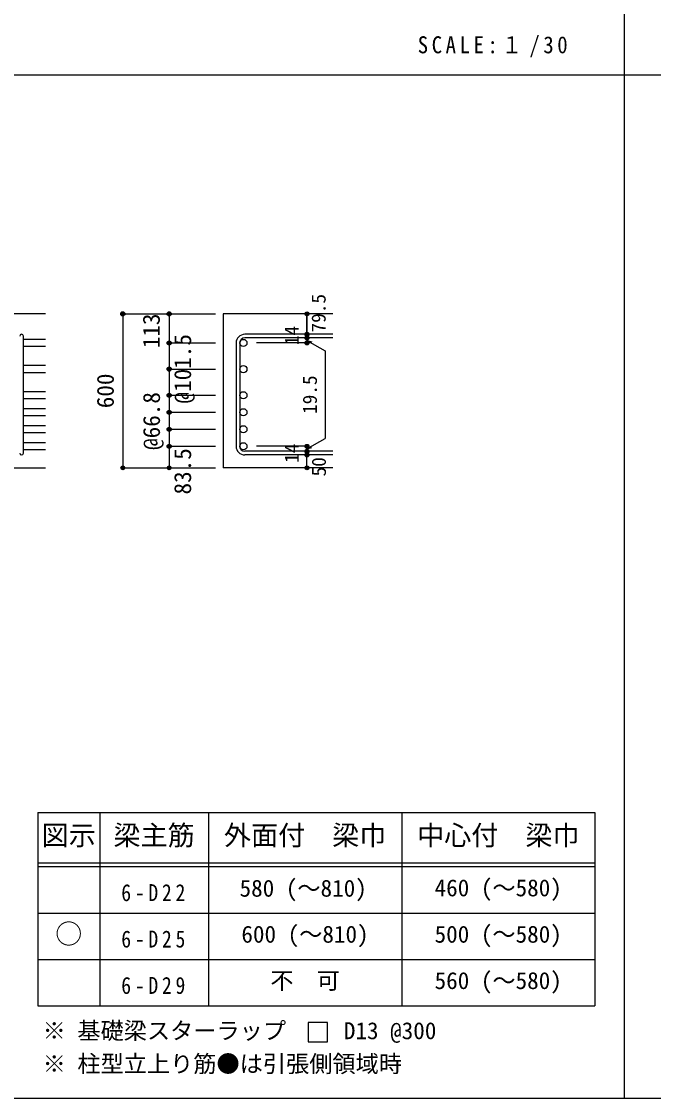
# Model space of a CAD drawing. Units: millimetres at full size, sheet at 1:30, with parts at other scales. Extents: x -5973 to 5954, y -4195 to 4201.
# Drawn here: x -3464 to -1011, y -4195 to -15 of the extents above; entities that cross this region are included whole.
import ezdxf
from ezdxf.enums import TextEntityAlignment as Align

# ---------------------------------------------------------------- set-up
doc = ezdxf.new("R2010")
doc.units = ezdxf.units.MM
doc.header["$LTSCALE"] = 30
doc.header["$PDMODE"] = 32
doc.header["$PDSIZE"] = 15
for name, color, linetype in [('0-1', 2, 'Continuous'), ('0-5', 7, 'Continuous'), ('0-6', 7, 'Continuous'), ('0-D', 4, 'Continuous'), ('6-7_文字', 7, 'Continuous'), ('6-E_枠', 7, 'Continuous'), ('F-0_枠', 6, 'Continuous')]:
    doc.layers.add(name, color=color, linetype=linetype)
doc.styles.add('ＭＳ ゴシック', font='')
doc.styles.get('ＭＳ ゴシック').set_extended_font_data('MS Gothic')

msp = doc.modelspace()

# ---------------------------------------------------------------- linework, layer by layer
at = {"layer": '0-1'}
for p, q in [((-3370.8, -1149.89), (-4820.8, -1149.89)), ((-2255.8, -1149.89), (-2680.8, -1149.89)), ((-2680.8, -1149.89), (-2680.8, -1747.39)), ((-3770.8, -1747.39), (-3370.8, -1747.39)), ((-2255.8, -1747.39), (-2680.8, -1747.39))]:
    msp.add_line(p, q, dxfattribs=at)
at = {"layer": '0-5'}
for p, q in [((-3370.8, -1248.82), (-3456.8, -1248.82)), ((-3370.8, -1276.82), (-3456.8, -1276.82)), ((-3370.8, -1350.36), (-3456.8, -1350.36)), ((-3370.8, -1378.36), (-3456.8, -1378.36)), ((-3370.8, -1451.89), (-3456.8, -1451.89)), ((-3370.8, -1479.89), (-3456.8, -1479.89)), ((-3370.8, -1517.89), (-3456.8, -1517.89)), ((-3370.8, -1545.89), (-3456.8, -1545.89)), ((-3370.8, -1583.89), (-3456.8, -1583.89)), ((-3370.8, -1611.89), (-3456.8, -1611.89)), ((-3370.8, -1649.89), (-3456.8, -1649.89)), ((-3370.8, -1677.89), (-3456.8, -1677.89))]:
    msp.add_line(p, q, dxfattribs=at)
at = {"layer": '0-5', "color": 3}
for centre in [(-2602.8, -1262.82), (-2602.8, -1364.36), (-2602.8, -1465.89), (-2602.8, -1531.89), (-2602.8, -1597.89), (-2602.8, -1663.89)]:
    msp.add_circle(centre, 14, dxfattribs=at)
at = {"layer": '0-6'}
for p, q in [((-3456.8, -1690.39), (-3456.8, -1236.32)), ((-2255.8, -1229.32), (-2597.3, -1229.32)), ((-2255.8, -1243.32), (-2597.3, -1243.32)), ((-2630.8, -1262.82), (-2630.8, -1663.89)), ((-2616.8, -1262.82), (-2616.8, -1663.89)), ((-2255.8, -1683.39), (-2597.3, -1683.39)), ((-2255.8, -1697.39), (-2597.3, -1697.39))]:
    msp.add_line(p, q, dxfattribs=at)
for centre, radius, start, end in [((-3463.8, -1236.32), 7, 0, 180), ((-2597.3, -1262.82), 33.5, 90, 180), ((-2597.3, -1262.82), 19.5, 90, 180), ((-2597.3, -1663.89), 33.5, 180, 270), ((-2597.3, -1663.89), 19.5, 180, 270), ((-3463.8, -1690.39), 7, 180, 0)]:
    msp.add_arc(centre, radius, start, end, dxfattribs=at)
at = {"layer": '0-D'}
for p, q in [((-3070.8, -1149.89), (-2890.8, -1149.89)), ((-3070.8, -1149.89), (-2890.8, -1149.89)), ((-3070.8, -1149.89), (-3070.8, -1747.39)), ((-3070.8, -1149.89), (-3070.8, -1747.39)), ((-2890.8, -1149.89), (-2710.8, -1149.89)), ((-2890.8, -1149.89), (-2710.8, -1149.89)), ((-2355.8, -1243.32), (-2355.8, -1229.32)), ((-2355.8, -1243.32), (-2355.8, -1262.82)), ((-2355.8, -1253.07), (-2336.48, -1258.25)), ((-2355.8, -1253.07), (-2285.74, -1293.52)), ((-2890.8, -1262.82), (-2710.8, -1262.82)), ((-2890.8, -1262.82), (-2710.8, -1262.82)), ((-2355.8, -1262.82), (-2551.89, -1262.82)), ((-2285.74, -1293.52), (-2285.74, -1633.2)), ((-2890.8, -1364.36), (-2710.8, -1364.36)), ((-2890.8, -1388.2), (-2890.8, -1747.39)), ((-2890.8, -1465.89), (-2710.8, -1465.89)), ((-2890.8, -1531.89), (-2710.8, -1531.89)), ((-2890.8, -1597.89), (-2710.8, -1597.89)), ((-2890.8, -1663.89), (-2710.8, -1663.89)), ((-2355.8, -1663.89), (-2551.89, -1663.89)), ((-2355.8, -1673.64), (-2285.74, -1633.2)), ((-2355.8, -1683.39), (-2355.8, -1663.89)), ((-2355.8, -1673.64), (-2336.48, -1668.47)), ((-2355.8, -1697.39), (-2355.8, -1683.39)), ((-2355.8, -1747.39), (-2355.8, -1697.39)), ((-3070.8, -1747.39), (-2890.8, -1747.39)), ((-2890.8, -1747.39), (-2710.8, -1747.39))]:
    msp.add_line(p, q, dxfattribs=at)
for points in [[(-2890.8, -1149.89), (-2890.8, -1262.82), (-2890.8, -1388.2)], [(-2355.8, -1149.89), (-2355.8, -1229.32), (-2355.8, -1149.89)]]:
    msp.add_lwpolyline(points, dxfattribs=at)
for centre, radius in [((-3070.8, -1149.89), 8), ((-3070.8, -1149.89), 7.2), ((-3070.8, -1149.89), 6.4), ((-3070.8, -1149.89), 5.6), ((-3070.8, -1149.89), 4.8), ((-3070.8, -1149.89), 4), ((-3070.8, -1149.89), 3.2), ((-3070.8, -1149.89), 2.4), ((-3070.8, -1149.89), 1.6), ((-3070.8, -1149.89), 0.8), ((-2890.8, -1149.89), 8), ((-2890.8, -1149.89), 7.2), ((-2890.8, -1149.89), 6.4), ((-2890.8, -1149.89), 5.6), ((-2890.8, -1149.89), 4.8), ((-2890.8, -1149.89), 4), ((-2890.8, -1149.89), 3.2), ((-2890.8, -1149.89), 2.4), ((-2890.8, -1149.89), 1.6), ((-2890.8, -1149.89), 0.8), ((-2355.8, -1149.89), 4), ((-2355.8, -1149.89), 3.6), ((-2355.8, -1149.89), 3.2), ((-2355.8, -1149.89), 2.8), ((-2355.8, -1149.89), 2.4), ((-2355.8, -1149.89), 2), ((-2355.8, -1149.89), 1.6), ((-2355.8, -1149.89), 1.2), ((-2355.8, -1149.89), 0.8), ((-2355.8, -1149.89), 0.4), ((-2355.8, -1229.32), 4), ((-2355.8, -1243.32), 4), ((-2355.8, -1229.32), 3.6), ((-2355.8, -1243.32), 3.6), ((-2355.8, -1229.32), 3.2), ((-2355.8, -1243.32), 3.2), ((-2355.8, -1229.32), 2.8), ((-2355.8, -1243.32), 2.8), ((-2355.8, -1229.32), 2.4), ((-2355.8, -1243.32), 2.4), ((-2355.8, -1229.32), 2), ((-2355.8, -1243.32), 2), ((-2355.8, -1229.32), 1.6), ((-2355.8, -1243.32), 1.6), ((-2355.8, -1229.32), 1.2), ((-2355.8, -1243.32), 1.2), ((-2355.8, -1229.32), 0.8), ((-2355.8, -1243.32), 0.8), ((-2355.8, -1229.32), 0.4), ((-2355.8, -1243.32), 0.4), ((-2890.8, -1262.82), 8), ((-2890.8, -1262.82), 7.2), ((-2890.8, -1262.82), 6.4), ((-2890.8, -1262.82), 5.6), ((-2890.8, -1262.82), 4.8), ((-2890.8, -1262.82), 4), ((-2890.8, -1262.82), 3.2), ((-2890.8, -1262.82), 2.4), ((-2890.8, -1262.82), 1.6), ((-2890.8, -1262.82), 0.8), ((-2355.8, -1262.82), 4), ((-2355.8, -1262.82), 3.6), ((-2355.8, -1262.82), 3.2), ((-2355.8, -1262.82), 2.8), ((-2355.8, -1262.82), 2.4), ((-2355.8, -1262.82), 2), ((-2355.8, -1262.82), 1.6), ((-2355.8, -1262.82), 1.2), ((-2355.8, -1262.82), 0.8), ((-2355.8, -1262.82), 0.4), ((-2890.8, -1364.36), 8), ((-2890.8, -1364.36), 7.2), ((-2890.8, -1364.36), 6.4), ((-2890.8, -1364.36), 5.6), ((-2890.8, -1364.36), 4.8), ((-2890.8, -1364.36), 4), ((-2890.8, -1364.36), 3.2), ((-2890.8, -1364.36), 2.4), ((-2890.8, -1364.36), 1.6), ((-2890.8, -1364.36), 0.8), ((-2890.8, -1465.89), 8), ((-2890.8, -1465.89), 7.2), ((-2890.8, -1465.89), 6.4), ((-2890.8, -1465.89), 5.6), ((-2890.8, -1465.89), 4.8), ((-2890.8, -1465.89), 4), ((-2890.8, -1465.89), 3.2), ((-2890.8, -1465.89), 2.4), ((-2890.8, -1465.89), 1.6), ((-2890.8, -1465.89), 0.8), ((-2890.8, -1531.89), 8), ((-2890.8, -1531.89), 7.2), ((-2890.8, -1531.89), 6.4), ((-2890.8, -1531.89), 5.6), ((-2890.8, -1531.89), 4.8), ((-2890.8, -1531.89), 4), ((-2890.8, -1531.89), 3.2), ((-2890.8, -1531.89), 2.4), ((-2890.8, -1531.89), 1.6), ((-2890.8, -1531.89), 0.8), ((-2890.8, -1597.89), 8), ((-2890.8, -1597.89), 7.2), ((-2890.8, -1597.89), 6.4), ((-2890.8, -1597.89), 5.6), ((-2890.8, -1597.89), 4.8), ((-2890.8, -1597.89), 4), ((-2890.8, -1597.89), 3.2), ((-2890.8, -1597.89), 2.4), ((-2890.8, -1597.89), 1.6), ((-2890.8, -1597.89), 0.8), ((-2890.8, -1663.89), 8), ((-2890.8, -1663.89), 7.2), ((-2890.8, -1663.89), 6.4), ((-2890.8, -1663.89), 5.6), ((-2890.8, -1663.89), 4.8), ((-2890.8, -1663.89), 4), ((-2890.8, -1663.89), 3.2), ((-2890.8, -1663.89), 2.4), ((-2890.8, -1663.89), 1.6), ((-2890.8, -1663.89), 0.8), ((-2355.8, -1663.89), 4), ((-2355.8, -1663.89), 3.6), ((-2355.8, -1663.89), 3.2), ((-2355.8, -1663.89), 2.8), ((-2355.8, -1663.89), 2.4), ((-2355.8, -1663.89), 2), ((-2355.8, -1663.89), 1.6), ((-2355.8, -1663.89), 1.2), ((-2355.8, -1663.89), 0.8), ((-2355.8, -1663.89), 0.4), ((-2355.8, -1683.39), 4), ((-2355.8, -1697.39), 4), ((-2355.8, -1683.39), 3.6), ((-2355.8, -1697.39), 3.6), ((-2355.8, -1683.39), 3.2), ((-2355.8, -1697.39), 3.2), ((-2355.8, -1683.39), 2.8), ((-2355.8, -1697.39), 2.8), ((-2355.8, -1683.39), 2.4), ((-2355.8, -1697.39), 2.4), ((-2355.8, -1683.39), 2), ((-2355.8, -1697.39), 2), ((-2355.8, -1683.39), 1.6), ((-2355.8, -1697.39), 1.6), ((-2355.8, -1683.39), 1.2), ((-2355.8, -1697.39), 1.2), ((-2355.8, -1683.39), 0.8), ((-2355.8, -1697.39), 0.8), ((-2355.8, -1683.39), 0.4), ((-2355.8, -1697.39), 0.4), ((-3070.8, -1747.39), 7.2), ((-3070.8, -1747.39), 6.4), ((-3070.8, -1747.39), 5.6), ((-3070.8, -1747.39), 4.8), ((-3070.8, -1747.39), 4), ((-3070.8, -1747.39), 3.2), ((-3070.8, -1747.39), 2.4), ((-3070.8, -1747.39), 1.6), ((-3070.8, -1747.39), 0.8), ((-2890.8, -1747.39), 7.2), ((-2890.8, -1747.39), 6.4), ((-2890.8, -1747.39), 5.6), ((-2890.8, -1747.39), 4.8), ((-2890.8, -1747.39), 4), ((-2890.8, -1747.39), 3.2), ((-2890.8, -1747.39), 2.4), ((-2890.8, -1747.39), 1.6), ((-2890.8, -1747.39), 0.8), ((-2355.8, -1747.39), 4), ((-2355.8, -1747.39), 3.6), ((-2355.8, -1747.39), 3.2), ((-2355.8, -1747.39), 2.8), ((-2355.8, -1747.39), 2.4), ((-2355.8, -1747.39), 2), ((-2355.8, -1747.39), 1.6), ((-2355.8, -1747.39), 1.2), ((-2355.8, -1747.39), 0.8), ((-2355.8, -1747.39), 0.4)]:
    msp.add_circle(centre, radius, dxfattribs=at)
at = {"layer": '0-D', "color": 7}
for p in [(-3070.8, -1149.89), (-2890.8, -1149.89), (-2355.8, -1149.89), (-2355.8, -1229.32), (-2355.8, -1243.32), (-2890.8, -1262.82), (-2355.8, -1262.82), (-2890.8, -1364.36), (-2890.8, -1465.89), (-2890.8, -1531.89), (-2890.8, -1597.89), (-2890.8, -1663.89), (-2355.8, -1663.89), (-2355.8, -1663.89), (-2355.8, -1683.39), (-2355.8, -1697.39), (-3070.8, -1747.39), (-2890.8, -1747.39), (-2355.8, -1747.39)]:
    msp.add_point(p, dxfattribs=at)
at = {"layer": '6-7_文字'}
msp.add_lwpolyline([(-2350.74, -3975.04), (-2275.74, -3975.04), (-2275.74, -3900.04), (-2350.74, -3900.04)], close=True, dxfattribs=at)
at = {"layer": '6-E_枠', "color": 3}
for p, q in [((-3400.52, -3085.43), (-3400.52, -3835.43)), ((-3400.52, -3085.43), (-1238, -3085.43)), ((-1238, -3085.43), (-1238, -3835.43)), ((-3400.52, -3835.43), (-1238, -3835.43))]:
    msp.add_line(p, q, dxfattribs=at)
at = {"layer": '6-E_枠'}
for p, q in [((-3160.52, -3085.43), (-3160.52, -3835.43)), ((-2738, -3085.43), (-2738, -3835.43)), ((-1988, -3085.43), (-1988, -3835.43)), ((-3400.52, -3280.43), (-1238, -3280.43)), ((-3400.52, -3295.43), (-1238, -3295.43)), ((-3400.52, -3475.43), (-1238, -3475.43)), ((-3400.52, -3655.43), (-1238, -3655.43))]:
    msp.add_line(p, q, dxfattribs=at)
at = {"layer": 'F-0_枠', "color": 2}
for p, q in [((-1124.64, 4201.15), (-1124.64, -4195.24)), ((-5972.88, -222.05), (3723.6, -222.05))]:
    msp.add_line(p, q, dxfattribs=at)
at = {"layer": 'F-0_枠'}
msp.add_line((5954.1, -4195.24), (-5972.88, -4195.24), dxfattribs=at)

# ---------------------------------------------------------------- texts
at = {"layer": '0-D', "style": 'ＭＳ ゴシック'}
for s, height, p in [('79.5', 54.99, (-2266.87, -1222.19)), ('113', 65.98, (-2907.45, -1283.25)), ('14', 54.99, (-2371.03, -1271.44)), ('@101.5', 65.98, (-2785.8, -1497.7)), ('600', 65.98, (-3085.8, -1516.14)), ('19.5', 54.99, (-2300.74, -1538.36)), ('@66.8', 65.98, (-2906.66, -1677.95)), ('14', 54.99, (-2371.06, -1728.07)), ('83.5', 65.98, (-2785.8, -1850.89)), ('50', 54.99, (-2265.8, -1780.89))]:
    msp.add_text(s, height=height, rotation=90, dxfattribs=at).set_placement(p, align=Align.BOTTOM_LEFT)
at = {"layer": '6-7_文字', "color": 2, "style": 'ＭＳ ゴシック'}
for s, p in [('図示', (-3385.52, -3235.43)), ('梁主筋', (-3106.76, -3235.43)), ('外面付\u3000梁巾', (-2678, -3235.43)), ('中心付\u3000梁巾', (-1928, -3235.43)), ('○', (-3333.02, -3617.93))]:
    msp.add_text(s, height=76.98, dxfattribs=at).set_placement(p, align=Align.BOTTOM_LEFT)
at = {"layer": '6-7_文字', "style": 'ＭＳ ゴシック'}
for s, p in [('580 (～810)', (-2617.53, -3431.92)), ('460 (～580)', (-1860.5, -3430.43)), ('600 (～810)', (-2610.5, -3610.43)), ('500 (～580)', (-1860.5, -3610.43)), ('不\u3000可', (-2498, -3790.43)), ('560 (～580)', (-1860.5, -3790.43)), ('※ 基礎梁スターラップ     D13 @300', (-3381.96, -3985.01)), ('※ 柱型立上り筋●は引張側領域時', (-3381.96, -4113.51))]:
    msp.add_text(s, height=65.98, dxfattribs=at).set_placement(p, align=Align.BOTTOM_LEFT)
at = {"layer": '6-7_文字', "color": 2, "insert": (-1925.98, -154.55), "char_height": 65.98, "attachment_point": 7, "style": 'ＭＳ ゴシック'}
msp.add_mtext('\\T1.34;\\W0.9;SCALE:１/30', dxfattribs=at)
at = {"layer": '6-7_文字', "char_height": 65.98, "attachment_point": 7, "style": 'ＭＳ ゴシック'}
for s, insert in [('\\T1.38;\\W0.85;6-D22', (-3076.76, -3430.43)), ('\\T1.38;\\W0.85;6-D25', (-3076.76, -3610.43)), ('\\T1.38;\\W0.85;6-D29', (-3076.76, -3790.43))]:
    msp.add_mtext(s, dxfattribs=dict(at, insert=insert))

doc.saveas('drawing.dxf')
